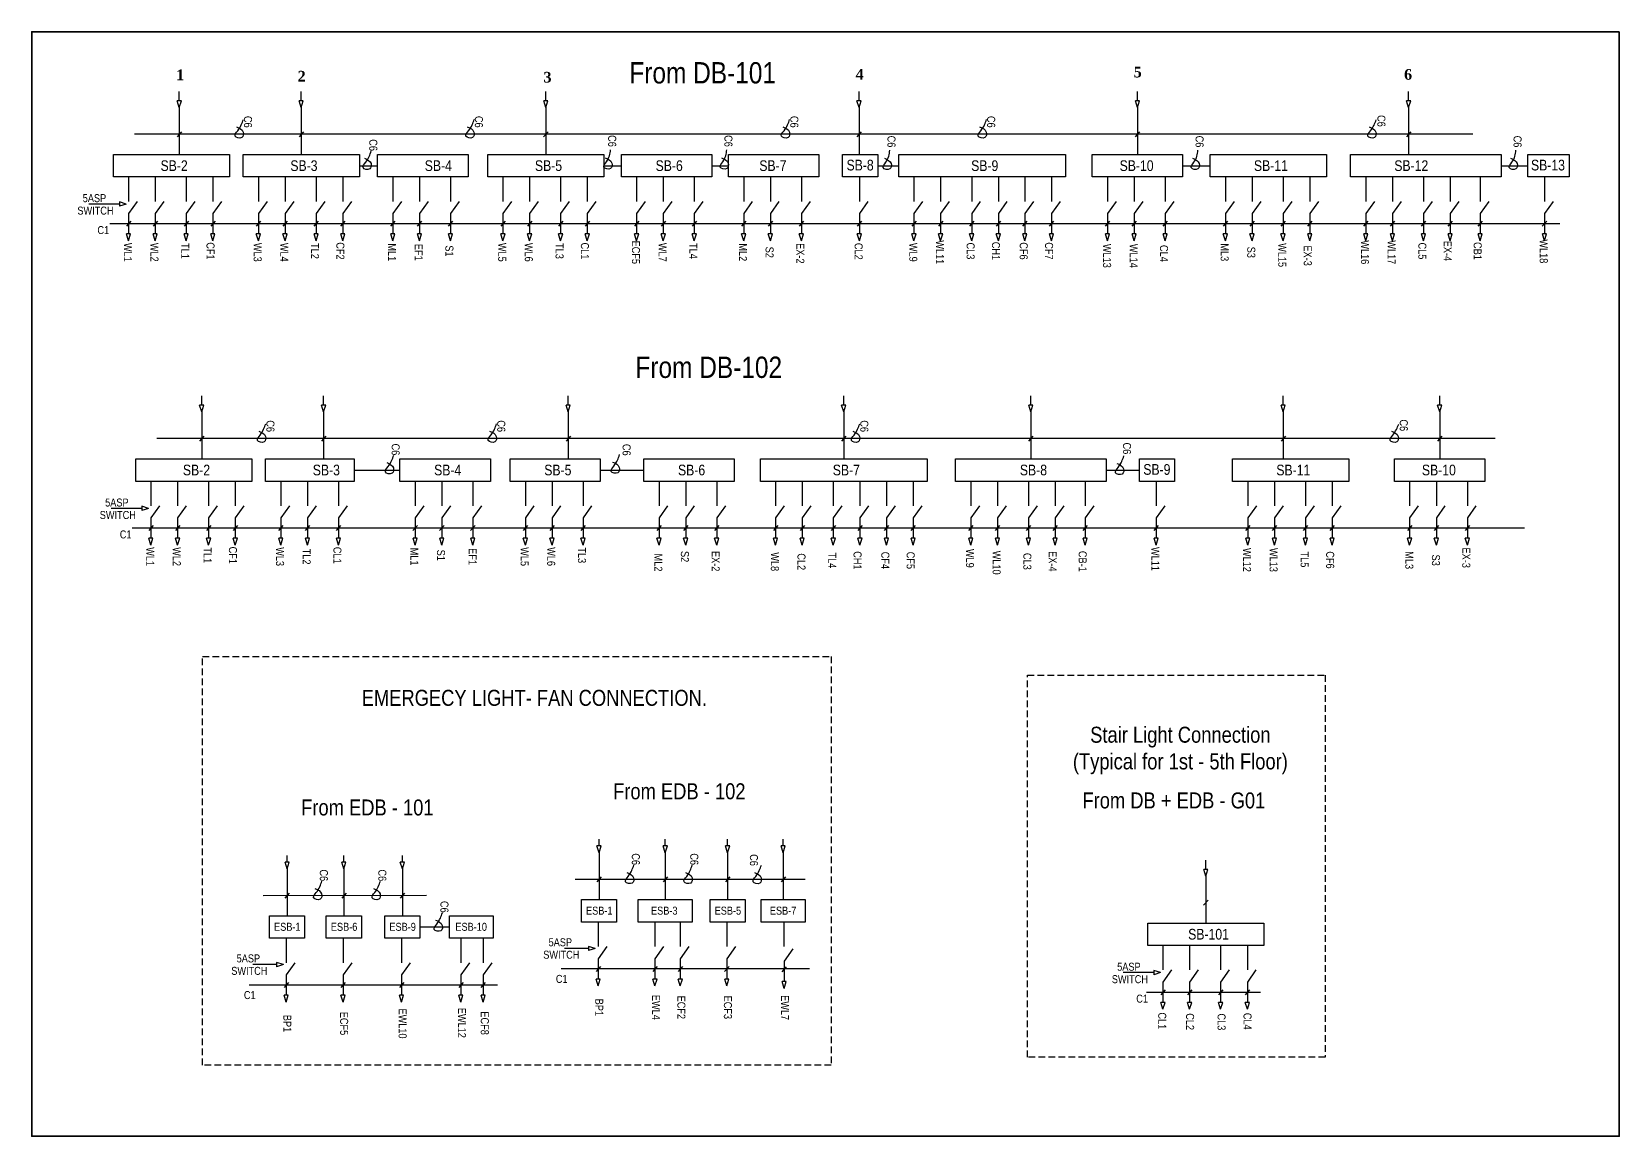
# Model space of a CAD drawing. Header units: inches. Extents: x 4304 to 4899, y 1368 to 1782.
import ezdxf

# ---------------------------------------------------------------- set-up
doc = ezdxf.new("R2010")
doc.units = ezdxf.units.IN
doc.header["$MEASUREMENT"] = 0
doc.linetypes.add('DASHED', pattern=[0.75, 0.5, -0.25])
doc.layers.add('S. Wall', color=101, linetype='Continuous', lineweight=25)
doc.layers.add('WALL', color=3, linetype='Continuous', lineweight=35)
doc.styles.add('arial narrow', font='ARIALN.TTF')
doc.styles.get("Standard").update_dxf_attribs({"font": 'timesbd.ttf', "height": 12})

msp = doc.modelspace()

# ---------------------------------------------------------------- linework, layer by layer
at = {"layer": 'S. Wall', "color": 0}
for p, q in [((4359.27, 1753.94), (4358.49, 1756.5)), ((4360.04, 1756.5), (4358.49, 1756.5)), ((4359.27, 1756.5), (4359.27, 1759.98)), ((4359.27, 1753.94), (4360.04, 1756.5)), ((4405, 1753.94), (4404.22, 1756.5)), ((4405.77, 1756.5), (4404.22, 1756.5)), ((4405, 1756.5), (4405, 1759.98)), ((4405, 1753.94), (4405.77, 1756.5)), ((4496.69, 1753.94), (4495.92, 1756.5)), ((4497.46, 1756.5), (4495.92, 1756.5)), ((4496.69, 1756.5), (4496.69, 1759.98)), ((4496.69, 1753.94), (4497.46, 1756.5)), ((4614.13, 1753.94), (4613.36, 1756.5)), ((4614.91, 1756.5), (4613.36, 1756.5)), ((4614.13, 1756.5), (4614.13, 1759.98)), ((4614.13, 1753.94), (4614.91, 1756.5)), ((4718.49, 1753.94), (4717.72, 1756.5)), ((4719.26, 1756.5), (4717.72, 1756.5)), ((4718.49, 1756.5), (4718.49, 1759.98)), ((4718.49, 1753.94), (4719.26, 1756.5)), ((4820.17, 1753.94), (4819.4, 1756.5)), ((4820.95, 1756.5), (4819.4, 1756.5)), ((4820.17, 1756.5), (4820.17, 1759.98)), ((4820.17, 1753.94), (4820.95, 1756.5)), ((4359.27, 1753.94), (4359.27, 1736.34)), ((4405, 1753.94), (4405, 1736.34)), ((4496.69, 1753.94), (4496.69, 1736.34)), ((4614.13, 1753.94), (4614.13, 1736.34)), ((4718.49, 1753.94), (4718.49, 1736.34)), ((4820.17, 1753.94), (4820.17, 1736.34)), ((4844.3, 1743.94), (4342.45, 1743.94)), ((4360.09, 1744.88), (4358.45, 1743)), ((4405.82, 1744.88), (4404.18, 1743)), ((4497.51, 1744.88), (4495.87, 1743)), ((4614.95, 1744.88), (4613.31, 1743)), ((4719.31, 1744.88), (4717.67, 1743)), ((4820.99, 1744.88), (4819.35, 1743)), ((4340.25, 1727.91), (4340.25, 1718.76)), ((4350.25, 1727.91), (4350.25, 1718.76)), ((4361.88, 1727.91), (4361.88, 1718.76)), ((4371.88, 1727.91), (4371.88, 1718.76)), ((4388.92, 1727.91), (4388.92, 1718.76)), ((4398.92, 1727.91), (4398.92, 1718.76)), ((4410.56, 1727.91), (4410.56, 1718.76)), ((4420.56, 1727.91), (4420.56, 1718.76)), ((4439.3, 1727.91), (4439.3, 1718.76)), ((4449.3, 1727.91), (4449.3, 1718.76)), ((4460.94, 1727.91), (4460.94, 1718.76)), ((4480.62, 1727.91), (4480.62, 1718.76)), ((4490.62, 1727.91), (4490.62, 1718.76)), ((4502.25, 1727.91), (4502.25, 1718.76)), ((4512.25, 1727.91), (4512.25, 1718.76)), ((4530.74, 1727.91), (4530.74, 1718.76)), ((4540.74, 1727.91), (4540.74, 1718.76)), ((4552.37, 1727.91), (4552.37, 1718.76)), ((4570.88, 1727.91), (4570.88, 1718.76)), ((4580.88, 1727.91), (4580.88, 1718.76)), ((4592.51, 1727.91), (4592.51, 1718.76)), ((4614.25, 1727.91), (4614.25, 1718.76)), ((4634.72, 1727.91), (4634.72, 1718.76)), ((4644.72, 1727.91), (4644.72, 1718.76)), ((4656.36, 1727.91), (4656.36, 1718.76)), ((4666.36, 1727.91), (4666.36, 1718.76)), ((4676.27, 1727.91), (4676.27, 1718.76)), ((4686.27, 1727.91), (4686.27, 1718.76)), ((4707.24, 1727.91), (4707.24, 1718.76)), ((4717.24, 1727.91), (4717.24, 1718.76)), ((4728.87, 1727.91), (4728.87, 1718.76)), ((4751.48, 1727.91), (4751.48, 1718.76)), ((4761.48, 1727.91), (4761.48, 1718.76)), ((4773.11, 1727.91), (4773.11, 1718.76)), ((4783.11, 1727.91), (4783.11, 1718.76)), ((4804.1, 1727.91), (4804.1, 1718.76)), ((4814.1, 1727.91), (4814.1, 1718.76)), ((4825.73, 1727.91), (4825.73, 1718.76)), ((4835.73, 1727.91), (4835.73, 1718.76)), ((4846.97, 1727.91), (4846.97, 1718.76)), ((4871.13, 1727.91), (4871.13, 1718.76)), ((4339.38, 1717.76), (4336.82, 1718.54)), ((4336.82, 1718.54), (4336.82, 1716.99)), ((4339.38, 1717.76), (4336.82, 1716.99)), ((4343.48, 1718.76), (4340.25, 1714.17)), ((4353.48, 1718.76), (4350.25, 1714.17)), ((4365.12, 1718.76), (4361.88, 1714.17)), ((4375.12, 1718.76), (4371.88, 1714.17)), ((4392.16, 1718.76), (4388.92, 1714.17)), ((4402.16, 1718.76), (4398.92, 1714.17)), ((4413.79, 1718.76), (4410.56, 1714.17)), ((4423.79, 1718.76), (4420.56, 1714.17)), ((4442.54, 1718.76), (4439.3, 1714.17)), ((4452.54, 1718.76), (4449.3, 1714.17)), ((4464.17, 1718.76), (4460.94, 1714.17)), ((4483.85, 1718.76), (4480.62, 1714.17)), ((4493.85, 1718.76), (4490.62, 1714.17)), ((4505.48, 1718.76), (4502.25, 1714.17)), ((4515.48, 1718.76), (4512.25, 1714.17)), ((4533.98, 1718.76), (4530.74, 1714.17)), ((4543.98, 1718.76), (4540.74, 1714.17)), ((4555.61, 1718.76), (4552.37, 1714.17)), ((4574.11, 1718.76), (4570.88, 1714.17)), ((4584.11, 1718.76), (4580.88, 1714.17)), ((4595.74, 1718.76), (4592.51, 1714.17)), ((4617.48, 1718.76), (4614.25, 1714.17)), ((4637.96, 1718.76), (4634.72, 1714.17)), ((4647.96, 1718.76), (4644.72, 1714.17)), ((4659.59, 1718.76), (4656.36, 1714.17)), ((4669.59, 1718.76), (4666.36, 1714.17)), ((4679.5, 1718.76), (4676.27, 1714.17)), ((4689.5, 1718.76), (4686.27, 1714.17)), ((4710.48, 1718.76), (4707.24, 1714.17)), ((4720.48, 1718.76), (4717.24, 1714.17)), ((4732.11, 1718.76), (4728.87, 1714.17)), ((4754.71, 1718.76), (4751.48, 1714.17)), ((4764.71, 1718.76), (4761.48, 1714.17)), ((4776.34, 1718.76), (4773.11, 1714.17)), ((4786.34, 1718.76), (4783.11, 1714.17)), ((4807.34, 1718.76), (4804.1, 1714.17)), ((4817.34, 1718.76), (4814.1, 1714.17)), ((4828.97, 1718.76), (4825.73, 1714.17)), ((4838.97, 1718.76), (4835.73, 1714.17)), ((4850.21, 1718.76), (4846.97, 1714.17)), ((4874.37, 1718.76), (4871.13, 1714.17)), ((4876.92, 1710.37), (4333.26, 1710.37)), ((4341.07, 1711.3), (4339.43, 1709.43)), ((4340.25, 1714.17), (4340.25, 1706.56)), ((4351.07, 1711.3), (4349.43, 1709.43)), ((4350.25, 1714.17), (4350.25, 1706.56)), ((4362.7, 1711.3), (4361.06, 1709.43)), ((4361.88, 1714.17), (4361.88, 1706.56)), ((4372.7, 1711.3), (4371.06, 1709.43)), ((4371.88, 1714.17), (4371.88, 1706.56)), ((4389.74, 1711.3), (4388.1, 1709.43)), ((4388.92, 1714.17), (4388.92, 1706.56)), ((4399.74, 1711.3), (4398.1, 1709.43)), ((4398.92, 1714.17), (4398.92, 1706.56)), ((4411.38, 1711.3), (4409.74, 1709.43)), ((4410.56, 1714.17), (4410.56, 1706.56)), ((4421.38, 1711.3), (4419.74, 1709.43)), ((4420.56, 1714.17), (4420.56, 1706.56)), ((4440.13, 1711.3), (4438.48, 1709.43)), ((4439.3, 1714.17), (4439.3, 1706.56)), ((4450.13, 1711.3), (4448.48, 1709.43)), ((4449.3, 1714.17), (4449.3, 1706.56)), ((4461.76, 1711.3), (4460.12, 1709.43)), ((4460.94, 1714.17), (4460.94, 1706.56)), ((4481.44, 1711.3), (4479.8, 1709.43)), ((4480.62, 1714.17), (4480.62, 1706.56)), ((4491.44, 1711.3), (4489.8, 1709.43)), ((4490.62, 1714.17), (4490.62, 1706.56)), ((4503.07, 1711.3), (4501.43, 1709.43)), ((4502.25, 1714.17), (4502.25, 1706.56)), ((4513.07, 1711.3), (4511.43, 1709.43)), ((4512.25, 1714.17), (4512.25, 1706.56)), ((4531.56, 1711.3), (4529.92, 1709.43)), ((4530.74, 1714.17), (4530.74, 1706.56)), ((4541.56, 1711.3), (4539.92, 1709.43)), ((4540.74, 1714.17), (4540.74, 1706.56)), ((4553.19, 1711.3), (4551.55, 1709.43)), ((4552.37, 1714.17), (4552.37, 1706.56)), ((4571.7, 1711.3), (4570.06, 1709.43)), ((4570.88, 1714.17), (4570.88, 1706.56)), ((4581.7, 1711.3), (4580.06, 1709.43)), ((4580.88, 1714.17), (4580.88, 1706.56)), ((4593.33, 1711.3), (4591.69, 1709.43)), ((4592.51, 1714.17), (4592.51, 1706.56)), ((4615.07, 1711.3), (4613.43, 1709.43)), ((4614.25, 1714.17), (4614.25, 1706.56)), ((4635.54, 1711.3), (4633.9, 1709.43)), ((4634.72, 1714.17), (4634.72, 1706.56)), ((4645.54, 1711.3), (4643.9, 1709.43)), ((4644.72, 1714.17), (4644.72, 1706.56)), ((4657.18, 1711.3), (4655.54, 1709.43)), ((4656.36, 1714.17), (4656.36, 1706.56)), ((4667.18, 1711.3), (4665.54, 1709.43)), ((4666.36, 1714.17), (4666.36, 1706.56)), ((4677.09, 1711.3), (4675.45, 1709.43)), ((4676.27, 1714.17), (4676.27, 1706.56)), ((4687.09, 1711.3), (4685.45, 1709.43)), ((4686.27, 1714.17), (4686.27, 1706.56)), ((4708.06, 1711.3), (4706.42, 1709.43)), ((4707.24, 1714.17), (4707.24, 1706.56)), ((4718.06, 1711.3), (4716.42, 1709.43)), ((4717.24, 1714.17), (4717.24, 1706.56)), ((4729.69, 1711.3), (4728.05, 1709.43)), ((4728.87, 1714.17), (4728.87, 1706.56)), ((4752.3, 1711.3), (4750.66, 1709.43)), ((4751.48, 1714.17), (4751.48, 1706.56)), ((4762.3, 1711.3), (4760.66, 1709.43)), ((4761.48, 1714.17), (4761.48, 1706.56)), ((4773.93, 1711.3), (4772.29, 1709.43)), ((4773.11, 1714.17), (4773.11, 1706.56)), ((4783.93, 1711.3), (4782.29, 1709.43)), ((4783.11, 1714.17), (4783.11, 1706.56)), ((4804.92, 1711.3), (4803.28, 1709.43)), ((4804.1, 1714.17), (4804.1, 1706.56)), ((4814.92, 1711.3), (4813.28, 1709.43)), ((4814.1, 1714.17), (4814.1, 1706.56)), ((4826.55, 1711.3), (4824.91, 1709.43)), ((4825.73, 1714.17), (4825.73, 1706.56)), ((4836.55, 1711.3), (4834.91, 1709.43)), ((4835.73, 1714.17), (4835.73, 1706.56)), ((4847.79, 1711.3), (4846.15, 1709.43)), ((4846.97, 1714.17), (4846.97, 1706.56)), ((4871.95, 1711.3), (4870.31, 1709.43)), ((4871.13, 1714.17), (4871.13, 1706.56)), ((4340.25, 1704), (4339.48, 1706.56)), ((4341.02, 1706.56), (4339.48, 1706.56)), ((4340.25, 1704), (4341.02, 1706.56)), ((4350.25, 1704), (4349.48, 1706.56)), ((4351.02, 1706.56), (4349.48, 1706.56)), ((4350.25, 1704), (4351.02, 1706.56)), ((4361.88, 1704), (4361.11, 1706.56)), ((4362.65, 1706.56), (4361.11, 1706.56)), ((4361.88, 1704), (4362.65, 1706.56)), ((4371.88, 1704), (4371.11, 1706.56)), ((4372.65, 1706.56), (4371.11, 1706.56)), ((4371.88, 1704), (4372.65, 1706.56)), ((4388.92, 1704), (4388.15, 1706.56)), ((4389.7, 1706.56), (4388.15, 1706.56)), ((4388.92, 1704), (4389.7, 1706.56)), ((4398.92, 1704), (4398.15, 1706.56)), ((4399.7, 1706.56), (4398.15, 1706.56)), ((4398.92, 1704), (4399.7, 1706.56)), ((4410.56, 1704), (4409.78, 1706.56)), ((4411.33, 1706.56), (4409.78, 1706.56)), ((4410.56, 1704), (4411.33, 1706.56)), ((4420.56, 1704), (4419.78, 1706.56)), ((4421.33, 1706.56), (4419.78, 1706.56)), ((4420.56, 1704), (4421.33, 1706.56)), ((4439.3, 1704), (4438.53, 1706.56)), ((4440.08, 1706.56), (4438.53, 1706.56)), ((4439.3, 1704), (4440.08, 1706.56)), ((4449.3, 1704), (4448.53, 1706.56)), ((4450.08, 1706.56), (4448.53, 1706.56)), ((4449.3, 1704), (4450.08, 1706.56)), ((4460.94, 1704), (4460.16, 1706.56)), ((4461.71, 1706.56), (4460.16, 1706.56)), ((4460.94, 1704), (4461.71, 1706.56)), ((4480.62, 1704), (4479.84, 1706.56)), ((4481.39, 1706.56), (4479.84, 1706.56)), ((4480.62, 1704), (4481.39, 1706.56)), ((4490.62, 1704), (4489.84, 1706.56)), ((4491.39, 1706.56), (4489.84, 1706.56)), ((4490.62, 1704), (4491.39, 1706.56)), ((4502.25, 1704), (4501.48, 1706.56)), ((4503.02, 1706.56), (4501.48, 1706.56)), ((4502.25, 1704), (4503.02, 1706.56)), ((4512.25, 1704), (4511.48, 1706.56)), ((4513.02, 1706.56), (4511.48, 1706.56)), ((4512.25, 1704), (4513.02, 1706.56)), ((4530.74, 1704), (4529.97, 1706.56)), ((4531.52, 1706.56), (4529.97, 1706.56)), ((4530.74, 1704), (4531.52, 1706.56)), ((4540.74, 1704), (4539.97, 1706.56)), ((4541.52, 1706.56), (4539.97, 1706.56)), ((4540.74, 1704), (4541.52, 1706.56)), ((4552.37, 1704), (4551.6, 1706.56)), ((4553.15, 1706.56), (4551.6, 1706.56)), ((4552.37, 1704), (4553.15, 1706.56)), ((4570.88, 1704), (4570.1, 1706.56)), ((4571.65, 1706.56), (4570.1, 1706.56)), ((4570.88, 1704), (4571.65, 1706.56)), ((4580.88, 1704), (4580.1, 1706.56)), ((4581.65, 1706.56), (4580.1, 1706.56)), ((4580.88, 1704), (4581.65, 1706.56)), ((4592.51, 1704), (4591.74, 1706.56)), ((4593.28, 1706.56), (4591.74, 1706.56)), ((4592.51, 1704), (4593.28, 1706.56)), ((4614.25, 1704), (4613.48, 1706.56)), ((4615.02, 1706.56), (4613.48, 1706.56)), ((4614.25, 1704), (4615.02, 1706.56)), ((4634.72, 1704), (4633.95, 1706.56)), ((4635.5, 1706.56), (4633.95, 1706.56)), ((4634.72, 1704), (4635.5, 1706.56)), ((4644.72, 1704), (4643.95, 1706.56)), ((4645.5, 1706.56), (4643.95, 1706.56)), ((4644.72, 1704), (4645.5, 1706.56)), ((4656.36, 1704), (4655.58, 1706.56)), ((4657.13, 1706.56), (4655.58, 1706.56)), ((4656.36, 1704), (4657.13, 1706.56)), ((4666.36, 1704), (4665.58, 1706.56)), ((4667.13, 1706.56), (4665.58, 1706.56)), ((4666.36, 1704), (4667.13, 1706.56)), ((4676.27, 1704), (4675.49, 1706.56)), ((4677.04, 1706.56), (4675.49, 1706.56)), ((4676.27, 1704), (4677.04, 1706.56)), ((4686.27, 1704), (4685.49, 1706.56)), ((4687.04, 1706.56), (4685.49, 1706.56)), ((4686.27, 1704), (4687.04, 1706.56)), ((4707.24, 1704), (4706.47, 1706.56)), ((4708.01, 1706.56), (4706.47, 1706.56)), ((4707.24, 1704), (4708.01, 1706.56)), ((4717.24, 1704), (4716.47, 1706.56)), ((4718.01, 1706.56), (4716.47, 1706.56)), ((4717.24, 1704), (4718.01, 1706.56)), ((4728.87, 1704), (4728.1, 1706.56)), ((4729.65, 1706.56), (4728.1, 1706.56)), ((4728.87, 1704), (4729.65, 1706.56)), ((4751.48, 1704), (4750.7, 1706.56)), ((4752.25, 1706.56), (4750.7, 1706.56)), ((4751.48, 1704), (4752.25, 1706.56)), ((4761.48, 1704), (4760.7, 1706.56)), ((4762.25, 1706.56), (4760.7, 1706.56)), ((4761.48, 1704), (4762.25, 1706.56)), ((4773.11, 1704), (4772.33, 1706.56)), ((4773.88, 1706.56), (4772.33, 1706.56)), ((4773.11, 1704), (4773.88, 1706.56)), ((4783.11, 1704), (4782.33, 1706.56)), ((4783.88, 1706.56), (4782.33, 1706.56)), ((4783.11, 1704), (4783.88, 1706.56)), ((4804.1, 1704), (4803.33, 1706.56)), ((4804.87, 1706.56), (4803.33, 1706.56)), ((4804.1, 1704), (4804.87, 1706.56)), ((4814.1, 1704), (4813.33, 1706.56)), ((4814.87, 1706.56), (4813.33, 1706.56)), ((4814.1, 1704), (4814.87, 1706.56)), ((4825.73, 1704), (4824.96, 1706.56)), ((4826.5, 1706.56), (4824.96, 1706.56)), ((4825.73, 1704), (4826.5, 1706.56)), ((4835.73, 1704), (4834.96, 1706.56)), ((4836.5, 1706.56), (4834.96, 1706.56)), ((4835.73, 1704), (4836.5, 1706.56)), ((4846.97, 1704), (4846.2, 1706.56)), ((4847.74, 1706.56), (4846.2, 1706.56)), ((4846.97, 1704), (4847.74, 1706.56)), ((4871.13, 1704), (4870.36, 1706.56)), ((4871.9, 1706.56), (4870.36, 1706.56)), ((4871.13, 1704), (4871.9, 1706.56)), ((4367.66, 1642.36), (4367.66, 1645.84)), ((4413.39, 1642.36), (4413.39, 1645.84)), ((4505.08, 1642.36), (4505.08, 1645.84)), ((4608.39, 1642.36), (4608.39, 1645.84)), ((4678.51, 1642.36), (4678.51, 1645.84)), ((4773.17, 1642.36), (4773.17, 1645.84)), ((4831.82, 1642.36), (4831.82, 1645.84)), ((4367.66, 1639.8), (4366.89, 1642.36)), ((4368.43, 1642.36), (4366.89, 1642.36)), ((4367.66, 1639.8), (4368.43, 1642.36)), ((4367.66, 1639.8), (4367.66, 1622.2)), ((4413.39, 1639.8), (4412.62, 1642.36)), ((4414.16, 1642.36), (4412.62, 1642.36)), ((4413.39, 1639.8), (4414.16, 1642.36)), ((4413.39, 1639.8), (4413.39, 1622.2)), ((4505.08, 1639.8), (4504.31, 1642.36)), ((4505.86, 1642.36), (4504.31, 1642.36)), ((4505.08, 1639.8), (4505.86, 1642.36)), ((4505.08, 1639.8), (4505.08, 1622.2)), ((4608.39, 1639.8), (4607.61, 1642.36)), ((4609.16, 1642.36), (4607.61, 1642.36)), ((4608.39, 1639.8), (4609.16, 1642.36)), ((4608.39, 1639.8), (4608.39, 1622.2)), ((4678.51, 1639.8), (4677.74, 1642.36)), ((4679.28, 1642.36), (4677.74, 1642.36)), ((4678.51, 1639.8), (4679.28, 1642.36)), ((4678.51, 1639.8), (4678.51, 1622.2)), ((4773.17, 1639.8), (4772.39, 1642.36)), ((4773.94, 1642.36), (4772.39, 1642.36)), ((4773.17, 1639.8), (4773.94, 1642.36)), ((4773.17, 1639.8), (4773.17, 1622.2)), ((4831.82, 1639.8), (4831.05, 1642.36)), ((4832.59, 1642.36), (4831.05, 1642.36)), ((4831.82, 1639.8), (4832.59, 1642.36)), ((4831.82, 1639.8), (4831.82, 1622.2)), ((4852.69, 1629.8), (4350.84, 1629.8)), ((4368.48, 1630.74), (4366.84, 1628.86)), ((4414.21, 1630.74), (4412.57, 1628.86)), ((4505.9, 1630.74), (4504.26, 1628.86)), ((4609.21, 1630.74), (4607.57, 1628.86)), ((4679.33, 1630.74), (4677.69, 1628.86)), ((4773.99, 1630.74), (4772.35, 1628.86)), ((4832.64, 1630.74), (4831, 1628.86)), ((4348.64, 1613.77), (4348.64, 1604.63)), ((4358.64, 1613.77), (4358.64, 1604.63)), ((4370.27, 1613.77), (4370.27, 1604.63)), ((4380.27, 1613.77), (4380.27, 1604.63)), ((4397.32, 1613.77), (4397.32, 1604.63)), ((4407.32, 1613.77), (4407.32, 1604.63)), ((4418.95, 1613.77), (4418.95, 1604.63)), ((4447.7, 1613.77), (4447.7, 1604.63)), ((4457.7, 1613.77), (4457.7, 1604.63)), ((4469.33, 1613.77), (4469.33, 1604.63)), ((4489.01, 1613.77), (4489.01, 1604.63)), ((4499.01, 1613.77), (4499.01, 1604.63)), ((4510.64, 1613.77), (4510.64, 1604.63)), ((4539.14, 1613.77), (4539.14, 1604.63)), ((4549.14, 1613.77), (4549.14, 1604.63)), ((4560.77, 1613.77), (4560.77, 1604.63)), ((4582.84, 1613.77), (4582.84, 1604.63)), ((4592.84, 1613.77), (4592.84, 1604.63)), ((4604.47, 1613.77), (4604.47, 1604.63)), ((4614.47, 1613.77), (4614.47, 1604.63)), ((4624.38, 1613.77), (4624.38, 1604.63)), ((4634.38, 1613.77), (4634.38, 1604.63)), ((4656.01, 1613.77), (4656.01, 1604.63)), ((4666.01, 1613.77), (4666.01, 1604.63)), ((4677.64, 1613.77), (4677.64, 1604.63)), ((4687.64, 1613.77), (4687.64, 1604.63)), ((4698.88, 1613.77), (4698.88, 1604.63)), ((4725.51, 1613.77), (4725.51, 1604.63)), ((4759.87, 1613.77), (4759.87, 1604.63)), ((4769.87, 1613.77), (4769.87, 1604.63)), ((4781.5, 1613.77), (4781.5, 1604.63)), ((4791.5, 1613.77), (4791.5, 1604.63)), ((4820.57, 1613.77), (4820.57, 1604.63)), ((4830.57, 1613.77), (4830.57, 1604.63)), ((4842.2, 1613.77), (4842.2, 1604.63)), ((4347.78, 1603.62), (4345.22, 1604.4)), ((4345.22, 1604.4), (4345.22, 1602.85)), ((4347.78, 1603.62), (4345.22, 1602.85)), ((4351.88, 1604.63), (4348.64, 1600.03)), ((4361.88, 1604.63), (4358.64, 1600.03)), ((4373.51, 1604.63), (4370.27, 1600.03)), ((4383.51, 1604.63), (4380.27, 1600.03)), ((4400.55, 1604.63), (4397.32, 1600.03)), ((4410.55, 1604.63), (4407.32, 1600.03)), ((4422.18, 1604.63), (4418.95, 1600.03)), ((4450.93, 1604.63), (4447.7, 1600.03)), ((4460.93, 1604.63), (4457.7, 1600.03)), ((4472.57, 1604.63), (4469.33, 1600.03)), ((4492.25, 1604.63), (4489.01, 1600.03)), ((4502.25, 1604.63), (4499.01, 1600.03)), ((4513.88, 1604.63), (4510.64, 1600.03)), ((4542.37, 1604.63), (4539.14, 1600.03)), ((4552.37, 1604.63), (4549.14, 1600.03)), ((4564, 1604.63), (4560.77, 1600.03)), ((4586.07, 1604.63), (4582.84, 1600.03)), ((4596.07, 1604.63), (4592.84, 1600.03)), ((4607.7, 1604.63), (4604.47, 1600.03)), ((4617.7, 1604.63), (4614.47, 1600.03)), ((4627.62, 1604.63), (4624.38, 1600.03)), ((4637.62, 1604.63), (4634.38, 1600.03)), ((4659.24, 1604.63), (4656.01, 1600.03)), ((4669.24, 1604.63), (4666.01, 1600.03)), ((4680.87, 1604.63), (4677.64, 1600.03)), ((4690.87, 1604.63), (4687.64, 1600.03)), ((4702.11, 1604.63), (4698.88, 1600.03)), ((4728.74, 1604.63), (4725.51, 1600.03)), ((4763.1, 1604.63), (4759.87, 1600.03)), ((4773.1, 1604.63), (4769.87, 1600.03)), ((4784.74, 1604.63), (4781.5, 1600.03)), ((4794.74, 1604.63), (4791.5, 1600.03)), ((4823.8, 1604.63), (4820.57, 1600.03)), ((4833.8, 1604.63), (4830.57, 1600.03)), ((4845.44, 1604.63), (4842.2, 1600.03)), ((4863.58, 1596.23), (4341.65, 1596.23)), ((4349.46, 1597.16), (4347.82, 1595.29)), ((4348.64, 1600.03), (4348.64, 1592.42)), ((4359.46, 1597.16), (4357.82, 1595.29)), ((4358.64, 1600.03), (4358.64, 1592.42)), ((4371.09, 1597.16), (4369.45, 1595.29)), ((4370.27, 1600.03), (4370.27, 1592.42)), ((4381.09, 1597.16), (4379.45, 1595.29)), ((4380.27, 1600.03), (4380.27, 1592.42)), ((4398.14, 1597.16), (4396.5, 1595.29)), ((4397.32, 1600.03), (4397.32, 1592.42)), ((4408.14, 1597.16), (4406.5, 1595.29)), ((4407.32, 1600.03), (4407.32, 1592.42)), ((4419.77, 1597.16), (4418.13, 1595.29)), ((4418.95, 1600.03), (4418.95, 1592.42)), ((4448.52, 1597.16), (4446.88, 1595.29)), ((4447.7, 1600.03), (4447.7, 1592.42)), ((4458.52, 1597.16), (4456.88, 1595.29)), ((4457.7, 1600.03), (4457.7, 1592.42)), ((4470.15, 1597.16), (4468.51, 1595.29)), ((4469.33, 1600.03), (4469.33, 1592.42)), ((4489.83, 1597.16), (4488.19, 1595.29)), ((4489.01, 1600.03), (4489.01, 1592.42)), ((4499.83, 1597.16), (4498.19, 1595.29)), ((4499.01, 1600.03), (4499.01, 1592.42)), ((4511.46, 1597.16), (4509.82, 1595.29)), ((4510.64, 1600.03), (4510.64, 1592.42)), ((4539.96, 1597.16), (4538.32, 1595.29)), ((4539.14, 1600.03), (4539.14, 1592.42)), ((4549.96, 1597.16), (4548.32, 1595.29)), ((4549.14, 1600.03), (4549.14, 1592.42)), ((4561.59, 1597.16), (4559.95, 1595.29)), ((4560.77, 1600.03), (4560.77, 1592.42)), ((4583.66, 1597.16), (4582.02, 1595.29)), ((4582.84, 1600.03), (4582.84, 1592.42)), ((4593.66, 1597.16), (4592.02, 1595.29)), ((4592.84, 1600.03), (4592.84, 1592.42)), ((4605.29, 1597.16), (4603.65, 1595.29)), ((4604.47, 1600.03), (4604.47, 1592.42)), ((4615.29, 1597.16), (4613.65, 1595.29)), ((4614.47, 1600.03), (4614.47, 1592.42)), ((4625.2, 1597.16), (4623.56, 1595.29)), ((4624.38, 1600.03), (4624.38, 1592.42)), ((4635.2, 1597.16), (4633.56, 1595.29)), ((4634.38, 1600.03), (4634.38, 1592.42)), ((4656.83, 1597.16), (4655.19, 1595.29)), ((4656.01, 1600.03), (4656.01, 1592.42)), ((4666.83, 1597.16), (4665.19, 1595.29)), ((4666.01, 1600.03), (4666.01, 1592.42)), ((4678.46, 1597.16), (4676.82, 1595.29)), ((4677.64, 1600.03), (4677.64, 1592.42)), ((4688.46, 1597.16), (4686.82, 1595.29)), ((4687.64, 1600.03), (4687.64, 1592.42)), ((4699.7, 1597.16), (4698.06, 1595.29)), ((4698.88, 1600.03), (4698.88, 1592.42)), ((4726.33, 1597.16), (4724.69, 1595.29)), ((4725.51, 1600.03), (4725.51, 1592.42)), ((4760.69, 1597.16), (4759.05, 1595.29)), ((4759.87, 1600.03), (4759.87, 1592.42)), ((4770.69, 1597.16), (4769.05, 1595.29)), ((4769.87, 1600.03), (4769.87, 1592.42)), ((4782.32, 1597.16), (4780.68, 1595.29)), ((4781.5, 1600.03), (4781.5, 1592.42)), ((4792.32, 1597.16), (4790.68, 1595.29)), ((4791.5, 1600.03), (4791.5, 1592.42)), ((4821.39, 1597.16), (4819.75, 1595.29)), ((4820.57, 1600.03), (4820.57, 1592.42)), ((4831.39, 1597.16), (4829.75, 1595.29)), ((4830.57, 1600.03), (4830.57, 1592.42)), ((4843.02, 1597.16), (4841.38, 1595.29)), ((4842.2, 1600.03), (4842.2, 1592.42)), ((4348.64, 1589.86), (4347.87, 1592.42)), ((4349.41, 1592.42), (4347.87, 1592.42)), ((4348.64, 1589.86), (4349.41, 1592.42)), ((4358.64, 1589.86), (4357.87, 1592.42)), ((4359.41, 1592.42), (4357.87, 1592.42)), ((4358.64, 1589.86), (4359.41, 1592.42)), ((4370.27, 1589.86), (4369.5, 1592.42)), ((4371.05, 1592.42), (4369.5, 1592.42)), ((4370.27, 1589.86), (4371.05, 1592.42)), ((4380.27, 1589.86), (4379.5, 1592.42)), ((4381.05, 1592.42), (4379.5, 1592.42)), ((4380.27, 1589.86), (4381.05, 1592.42)), ((4397.32, 1589.86), (4396.54, 1592.42)), ((4398.09, 1592.42), (4396.54, 1592.42)), ((4397.32, 1589.86), (4398.09, 1592.42)), ((4407.32, 1589.86), (4406.54, 1592.42)), ((4408.09, 1592.42), (4406.54, 1592.42)), ((4407.32, 1589.86), (4408.09, 1592.42)), ((4418.95, 1589.86), (4418.18, 1592.42)), ((4419.72, 1592.42), (4418.18, 1592.42)), ((4418.95, 1589.86), (4419.72, 1592.42)), ((4447.7, 1589.86), (4446.93, 1592.42)), ((4448.47, 1592.42), (4446.93, 1592.42)), ((4447.7, 1589.86), (4448.47, 1592.42)), ((4457.7, 1589.86), (4456.93, 1592.42)), ((4458.47, 1592.42), (4456.93, 1592.42)), ((4457.7, 1589.86), (4458.47, 1592.42)), ((4469.33, 1589.86), (4468.56, 1592.42)), ((4470.1, 1592.42), (4468.56, 1592.42)), ((4469.33, 1589.86), (4470.1, 1592.42)), ((4489.01, 1589.86), (4488.24, 1592.42)), ((4489.78, 1592.42), (4488.24, 1592.42)), ((4489.01, 1589.86), (4489.78, 1592.42)), ((4499.01, 1589.86), (4498.24, 1592.42)), ((4499.78, 1592.42), (4498.24, 1592.42)), ((4499.01, 1589.86), (4499.78, 1592.42)), ((4510.64, 1589.86), (4509.87, 1592.42)), ((4511.42, 1592.42), (4509.87, 1592.42)), ((4510.64, 1589.86), (4511.42, 1592.42)), ((4539.14, 1589.86), (4538.36, 1592.42)), ((4539.91, 1592.42), (4538.36, 1592.42)), ((4539.14, 1589.86), (4539.91, 1592.42)), ((4549.14, 1589.86), (4548.36, 1592.42)), ((4549.91, 1592.42), (4548.36, 1592.42)), ((4549.14, 1589.86), (4549.91, 1592.42)), ((4560.77, 1589.86), (4559.99, 1592.42)), ((4561.54, 1592.42), (4559.99, 1592.42)), ((4560.77, 1589.86), (4561.54, 1592.42)), ((4582.84, 1589.86), (4582.06, 1592.42)), ((4583.61, 1592.42), (4582.06, 1592.42)), ((4582.84, 1589.86), (4583.61, 1592.42)), ((4592.84, 1589.86), (4592.06, 1592.42)), ((4593.61, 1592.42), (4592.06, 1592.42)), ((4592.84, 1589.86), (4593.61, 1592.42)), ((4604.47, 1589.86), (4603.69, 1592.42)), ((4605.24, 1592.42), (4603.69, 1592.42)), ((4604.47, 1589.86), (4605.24, 1592.42)), ((4614.47, 1589.86), (4613.69, 1592.42)), ((4615.24, 1592.42), (4613.69, 1592.42)), ((4614.47, 1589.86), (4615.24, 1592.42)), ((4624.38, 1589.86), (4623.61, 1592.42)), ((4625.15, 1592.42), (4623.61, 1592.42)), ((4624.38, 1589.86), (4625.15, 1592.42)), ((4634.38, 1589.86), (4633.61, 1592.42)), ((4635.15, 1592.42), (4633.61, 1592.42)), ((4634.38, 1589.86), (4635.15, 1592.42)), ((4656.01, 1589.86), (4655.23, 1592.42)), ((4656.78, 1592.42), (4655.23, 1592.42)), ((4656.01, 1589.86), (4656.78, 1592.42)), ((4666.01, 1589.86), (4665.23, 1592.42)), ((4666.78, 1592.42), (4665.23, 1592.42)), ((4666.01, 1589.86), (4666.78, 1592.42)), ((4677.64, 1589.86), (4676.86, 1592.42)), ((4678.41, 1592.42), (4676.86, 1592.42)), ((4677.64, 1589.86), (4678.41, 1592.42)), ((4687.64, 1589.86), (4686.86, 1592.42)), ((4688.41, 1592.42), (4686.86, 1592.42)), ((4687.64, 1589.86), (4688.41, 1592.42)), ((4698.88, 1589.86), (4698.1, 1592.42)), ((4699.65, 1592.42), (4698.1, 1592.42)), ((4698.88, 1589.86), (4699.65, 1592.42)), ((4725.51, 1589.86), (4724.73, 1592.42)), ((4726.28, 1592.42), (4724.73, 1592.42)), ((4725.51, 1589.86), (4726.28, 1592.42)), ((4759.87, 1589.86), (4759.1, 1592.42)), ((4760.64, 1592.42), (4759.1, 1592.42)), ((4759.87, 1589.86), (4760.64, 1592.42)), ((4769.87, 1589.86), (4769.1, 1592.42)), ((4770.64, 1592.42), (4769.1, 1592.42)), ((4769.87, 1589.86), (4770.64, 1592.42)), ((4781.5, 1589.86), (4780.73, 1592.42)), ((4782.27, 1592.42), (4780.73, 1592.42)), ((4781.5, 1589.86), (4782.27, 1592.42)), ((4791.5, 1589.86), (4790.73, 1592.42)), ((4792.27, 1592.42), (4790.73, 1592.42)), ((4791.5, 1589.86), (4792.27, 1592.42)), ((4820.57, 1589.86), (4819.79, 1592.42)), ((4821.34, 1592.42), (4819.79, 1592.42)), ((4820.57, 1589.86), (4821.34, 1592.42)), ((4830.57, 1589.86), (4829.79, 1592.42)), ((4831.34, 1592.42), (4829.79, 1592.42)), ((4830.57, 1589.86), (4831.34, 1592.42)), ((4842.2, 1589.86), (4841.43, 1592.42)), ((4842.97, 1592.42), (4841.43, 1592.42)), ((4842.2, 1589.86), (4842.97, 1592.42)), ((4516.64, 1474.49), (4515.87, 1477.04)), ((4517.41, 1477.04), (4515.87, 1477.04)), ((4516.64, 1477.04), (4516.64, 1479.52)), ((4516.64, 1474.49), (4517.41, 1477.04)), ((4541.47, 1474.49), (4540.7, 1477.04)), ((4542.25, 1477.04), (4540.7, 1477.04)), ((4541.47, 1477.04), (4541.47, 1479.52)), ((4541.47, 1474.49), (4542.25, 1477.04)), ((4564.87, 1474.49), (4564.09, 1477.04)), ((4565.64, 1477.04), (4564.09, 1477.04)), ((4564.87, 1477.04), (4564.87, 1479.52)), ((4564.87, 1474.49), (4565.64, 1477.04)), ((4585.71, 1474.49), (4584.94, 1477.04)), ((4586.48, 1477.04), (4584.94, 1477.04)), ((4585.71, 1477.04), (4585.71, 1479.52)), ((4585.71, 1474.49), (4586.48, 1477.04)), ((4399.68, 1468.43), (4398.91, 1470.99)), ((4400.45, 1470.99), (4398.91, 1470.99)), ((4399.68, 1470.99), (4399.68, 1473.47)), ((4399.68, 1468.43), (4400.45, 1470.99)), ((4420.97, 1468.43), (4420.2, 1470.99)), ((4421.74, 1470.99), (4420.2, 1470.99)), ((4420.97, 1470.99), (4420.97, 1473.47)), ((4420.97, 1468.43), (4421.74, 1470.99)), ((4442.91, 1468.43), (4442.14, 1470.99)), ((4443.68, 1470.99), (4442.14, 1470.99)), ((4442.91, 1470.99), (4442.91, 1473.47)), ((4442.91, 1468.43), (4443.68, 1470.99)), ((4516.64, 1474.49), (4516.64, 1456.89)), ((4541.47, 1474.49), (4541.47, 1456.89)), ((4564.87, 1474.49), (4564.87, 1456.89)), ((4585.71, 1474.49), (4585.71, 1456.89)), ((4744.15, 1468.26), (4744.15, 1471.74)), ((4399.68, 1468.43), (4399.68, 1450.83)), ((4420.97, 1468.43), (4420.97, 1450.83)), ((4442.91, 1468.43), (4442.91, 1450.83)), ((4593.98, 1464.49), (4507.7, 1464.4)), ((4517.46, 1465.42), (4515.82, 1463.55)), ((4542.29, 1465.42), (4540.65, 1463.55)), ((4565.69, 1465.42), (4564.05, 1463.55)), ((4586.53, 1465.42), (4584.89, 1463.55)), ((4744.15, 1465.7), (4743.38, 1468.26)), ((4744.93, 1468.26), (4743.38, 1468.26)), ((4744.15, 1465.7), (4744.93, 1468.26)), ((4744.15, 1465.7), (4744.15, 1448.11)), ((4452, 1458.43), (4390.74, 1458.34)), ((4400.5, 1459.37), (4398.86, 1457.49)), ((4421.79, 1459.37), (4420.15, 1457.49)), ((4443.73, 1459.37), (4442.09, 1457.49)), ((4744.97, 1456.64), (4743.33, 1454.77)), ((4516.33, 1448.46), (4516.33, 1439.31)), ((4537.62, 1448.46), (4537.62, 1439.31)), ((4547.11, 1448.46), (4547.11, 1439.31)), ((4564.56, 1448.46), (4564.56, 1439.31)), ((4585.94, 1448.46), (4585.94, 1439.31)), ((4399.37, 1442.4), (4399.37, 1433.26)), ((4420.66, 1442.4), (4420.66, 1433.26)), ((4442.6, 1442.4), (4442.6, 1433.26)), ((4464.86, 1442.4), (4464.86, 1433.26)), ((4473.19, 1442.4), (4473.19, 1433.26)), ((4512.69, 1438.58), (4503.75, 1438.58)), ((4515.25, 1438.58), (4512.69, 1439.36)), ((4512.69, 1439.36), (4512.69, 1437.81)), ((4515.25, 1438.58), (4512.69, 1437.81)), ((4519.57, 1439.31), (4516.33, 1434.72)), ((4516.33, 1434.72), (4516.33, 1427.11)), ((4540.86, 1439.31), (4537.62, 1434.72)), ((4537.62, 1434.72), (4537.62, 1427.11)), ((4550.34, 1439.31), (4547.11, 1434.72)), ((4547.11, 1434.72), (4547.11, 1427.11)), ((4567.8, 1439.31), (4564.56, 1434.72)), ((4564.56, 1434.72), (4564.56, 1427.11)), ((4589.28, 1438.4), (4586.05, 1433.81)), ((4728.08, 1439.67), (4728.08, 1430.53)), ((4738.08, 1439.67), (4738.08, 1430.53)), ((4749.71, 1439.67), (4749.71, 1430.53)), ((4759.71, 1439.67), (4759.71, 1430.53)), ((4395.73, 1432.53), (4386.79, 1432.53)), ((4398.29, 1432.53), (4395.73, 1433.3)), ((4395.73, 1433.3), (4395.73, 1431.75)), ((4398.29, 1432.53), (4395.73, 1431.75)), ((4402.61, 1433.26), (4399.37, 1428.66)), ((4399.37, 1428.66), (4399.37, 1421.05)), ((4423.9, 1433.26), (4420.66, 1428.66)), ((4420.66, 1428.66), (4420.66, 1421.05)), ((4445.84, 1433.26), (4442.6, 1428.66)), ((4442.6, 1428.66), (4442.6, 1421.05)), ((4468.1, 1433.26), (4464.86, 1428.66)), ((4464.86, 1428.66), (4464.86, 1421.05)), ((4476.43, 1433.26), (4473.19, 1428.66)), ((4473.19, 1428.66), (4473.19, 1421.05)), ((4595.59, 1430.91), (4502.42, 1430.91)), ((4517.15, 1431.85), (4515.51, 1429.97)), ((4538.44, 1431.85), (4536.8, 1429.97)), ((4547.93, 1431.85), (4546.29, 1429.97)), ((4565.38, 1431.85), (4563.74, 1429.97)), ((4586.81, 1431.68), (4585.17, 1429.8)), ((4586.09, 1433.83), (4586.09, 1426.21)), ((4727.21, 1429.53), (4724.66, 1430.3)), ((4724.66, 1430.3), (4724.66, 1428.76)), ((4727.21, 1429.53), (4724.66, 1428.76)), ((4731.32, 1430.53), (4728.08, 1425.94)), ((4741.32, 1430.53), (4738.08, 1425.94)), ((4752.95, 1430.53), (4749.71, 1425.94)), ((4762.95, 1430.53), (4759.71, 1425.94)), ((4478.62, 1424.86), (4385.46, 1424.86)), ((4400.19, 1425.79), (4398.55, 1423.92)), ((4421.48, 1425.79), (4419.84, 1423.92)), ((4443.42, 1425.79), (4441.78, 1423.92)), ((4465.68, 1425.79), (4464.04, 1423.92)), ((4474.01, 1425.79), (4472.37, 1423.92)), ((4516.33, 1424.55), (4515.56, 1427.11)), ((4517.11, 1427.11), (4515.56, 1427.11)), ((4516.33, 1424.55), (4517.11, 1427.11)), ((4537.62, 1424.55), (4536.85, 1427.11)), ((4538.4, 1427.11), (4536.85, 1427.11)), ((4537.62, 1424.55), (4538.4, 1427.11)), ((4547.11, 1424.55), (4546.33, 1427.11)), ((4547.88, 1427.11), (4546.33, 1427.11)), ((4547.11, 1424.55), (4547.88, 1427.11)), ((4564.56, 1424.55), (4563.79, 1427.11)), ((4565.33, 1427.11), (4563.79, 1427.11)), ((4564.56, 1424.55), (4565.33, 1427.11)), ((4586.06, 1423.6), (4585.28, 1426.16)), ((4586.83, 1426.16), (4585.28, 1426.16)), ((4586.06, 1423.6), (4586.83, 1426.16)), ((4728.9, 1423.07), (4727.26, 1421.19)), ((4728.08, 1425.94), (4728.08, 1418.32)), ((4738.9, 1423.07), (4737.26, 1421.19)), ((4738.08, 1425.94), (4738.08, 1418.32)), ((4750.53, 1423.07), (4748.89, 1421.19)), ((4749.71, 1425.94), (4749.71, 1418.32)), ((4760.53, 1423.07), (4758.89, 1421.19)), ((4759.71, 1425.94), (4759.71, 1418.32)), ((4399.37, 1418.49), (4398.6, 1421.05)), ((4400.15, 1421.05), (4398.6, 1421.05)), ((4399.37, 1418.49), (4400.15, 1421.05)), ((4420.66, 1418.49), (4419.89, 1421.05)), ((4421.44, 1421.05), (4419.89, 1421.05)), ((4420.66, 1418.49), (4421.44, 1421.05)), ((4442.6, 1418.49), (4441.83, 1421.05)), ((4443.38, 1421.05), (4441.83, 1421.05)), ((4442.6, 1418.49), (4443.38, 1421.05)), ((4464.86, 1418.49), (4464.09, 1421.05)), ((4465.63, 1421.05), (4464.09, 1421.05)), ((4464.86, 1418.49), (4465.63, 1421.05)), ((4473.19, 1418.49), (4472.42, 1421.05)), ((4473.96, 1421.05), (4472.42, 1421.05)), ((4473.19, 1418.49), (4473.96, 1421.05)), ((4728.08, 1415.77), (4727.31, 1418.32)), ((4728.85, 1418.32), (4727.31, 1418.32)), ((4728.08, 1415.77), (4728.85, 1418.32)), ((4738.08, 1415.77), (4737.31, 1418.32)), ((4738.85, 1418.32), (4737.31, 1418.32)), ((4738.08, 1415.77), (4738.85, 1418.32)), ((4749.71, 1415.77), (4748.94, 1418.32)), ((4750.49, 1418.32), (4748.94, 1418.32)), ((4749.71, 1415.77), (4750.49, 1418.32)), ((4759.71, 1415.77), (4758.94, 1418.32)), ((4760.49, 1418.32), (4758.94, 1418.32)), ((4759.71, 1415.77), (4760.49, 1418.32))]:
    msp.add_line(p, q, dxfattribs=at)
at = {"layer": 'S. Wall', "color": 0, "ltscale": 5}
for p, q in [((4426.78, 1732.13), (4433.59, 1732.13)), ((4518.48, 1732.13), (4525.03, 1732.13)), ((4558.96, 1732.13), (4565.16, 1732.13)), ((4621.15, 1732.13), (4629.01, 1732.13)), ((4735.45, 1732.13), (4745.76, 1732.13)), ((4854.82, 1732.13), (4864.84, 1732.13)), ((4336.82, 1717.76), (4325.33, 1717.76)), ((4424.83, 1617.99), (4441.99, 1617.99)), ((4517.02, 1617.99), (4533.42, 1617.99)), ((4706.73, 1617.99), (4719.22, 1617.99)), ((4345.22, 1603.62), (4333.72, 1603.62)), ((4460.53, 1446.62), (4449.5, 1446.62)), ((4724.66, 1429.53), (4713.16, 1429.53)), ((4764.65, 1422.13), (4721.95, 1422.13))]:
    msp.add_line(p, q, dxfattribs=at)
at = {"layer": 'S. Wall', "color": 0}
for points in [[(4378.11, 1736.34), (4378.11, 1727.91), (4334.54, 1727.91), (4334.54, 1736.34)], [(4426.78, 1736.34), (4426.78, 1727.91), (4383.21, 1727.91), (4383.21, 1736.34)], [(4467.52, 1736.34), (4467.52, 1727.91), (4433.59, 1727.91), (4433.59, 1736.34)], [(4518.48, 1736.34), (4518.48, 1727.91), (4474.91, 1727.91), (4474.91, 1736.34)], [(4558.96, 1736.34), (4558.96, 1727.91), (4525.03, 1727.91), (4525.03, 1736.34)], [(4599.09, 1736.34), (4599.09, 1727.91), (4565.16, 1727.91), (4565.16, 1736.34)], [(4621.15, 1736.34), (4621.15, 1727.91), (4607.96, 1727.91), (4607.96, 1736.34)], [(4691.54, 1736.34), (4691.54, 1727.91), (4629.01, 1727.91), (4629.01, 1736.34)], [(4735.45, 1736.34), (4735.45, 1727.91), (4701.53, 1727.91), (4701.53, 1736.34)], [(4789.33, 1736.34), (4789.33, 1727.91), (4745.76, 1727.91), (4745.76, 1736.34)], [(4854.82, 1736.34), (4854.82, 1727.91), (4798.39, 1727.91), (4798.39, 1736.34)], [(4880.33, 1736.34), (4880.33, 1727.91), (4864.84, 1727.91), (4864.84, 1736.34)], [(4386.5, 1622.2), (4386.5, 1613.77), (4342.93, 1613.77), (4342.93, 1622.2)], [(4424.83, 1622.2), (4424.83, 1613.77), (4391.61, 1613.77), (4391.61, 1622.2)], [(4475.91, 1622.2), (4475.91, 1613.77), (4441.99, 1613.77), (4441.99, 1622.2)], [(4517.02, 1622.2), (4517.02, 1613.77), (4483.3, 1613.77), (4483.3, 1622.2)], [(4567.35, 1622.2), (4567.35, 1613.77), (4533.42, 1613.77), (4533.42, 1622.2)], [(4639.65, 1622.2), (4639.65, 1613.77), (4577.12, 1613.77), (4577.12, 1622.2)], [(4706.73, 1622.2), (4706.73, 1613.77), (4650.29, 1613.77), (4650.29, 1622.2)], [(4732.4, 1622.2), (4732.4, 1613.77), (4719.22, 1613.77), (4719.22, 1622.2)], [(4797.73, 1622.2), (4797.73, 1613.77), (4754.16, 1613.77), (4754.16, 1622.2)], [(4848.78, 1622.2), (4848.78, 1613.77), (4814.86, 1613.77), (4814.86, 1622.2)], [(4523.23, 1456.89), (4523.23, 1448.46), (4510.05, 1448.46), (4510.05, 1456.89)], [(4551.61, 1456.89), (4551.61, 1448.46), (4531.34, 1448.46), (4531.34, 1456.89)], [(4571.46, 1456.89), (4571.46, 1448.46), (4558.27, 1448.46), (4558.27, 1456.89)], [(4593.93, 1456.89), (4593.93, 1448.46), (4577.49, 1448.46), (4577.49, 1456.89)], [(4406.27, 1450.83), (4406.27, 1442.4), (4393.09, 1442.4), (4393.09, 1450.83)], [(4427.56, 1450.83), (4427.56, 1442.4), (4414.38, 1442.4), (4414.38, 1450.83)], [(4449.5, 1450.83), (4449.5, 1442.4), (4436.32, 1442.4), (4436.32, 1450.83)], [(4476.97, 1450.83), (4476.97, 1442.4), (4460.53, 1442.4), (4460.53, 1450.83)], [(4765.94, 1448.11), (4765.94, 1439.67), (4722.37, 1439.67), (4722.37, 1448.11)]]:
    msp.add_lwpolyline(points, close=True, dxfattribs=at)
at = {"layer": 'S. Wall', "color": 0, "linetype": 'DASHED', "ltscale": 5}
for points in [[(4603.66, 1548.06), (4603.66, 1394.79), (4367.98, 1394.79), (4367.98, 1548.06)], [(4788.87, 1541.02), (4788.87, 1397.77), (4677.25, 1397.77), (4677.25, 1541.02)]]:
    msp.add_lwpolyline(points, close=True, dxfattribs=at)
at = {"layer": 'S. Wall', "color": 0, "start_tangent": (-0.124035, -0.992278)}
for points in [[(4380.69, 1746.73), (4383.19, 1744.73), (4382.69, 1742.73), (4380.19, 1743.23), (4381.19, 1745.23), (4383.29, 1749.5)], [(4467.24, 1746.73), (4469.74, 1744.73), (4469.24, 1742.73), (4466.74, 1743.23), (4467.74, 1745.23), (4469.83, 1749.5)], [(4585.51, 1746.73), (4588.01, 1744.73), (4587.51, 1742.73), (4585.01, 1743.23), (4586.01, 1745.23), (4588.11, 1749.5)], [(4659.32, 1746.73), (4661.82, 1744.73), (4661.32, 1742.73), (4658.82, 1743.23), (4659.82, 1745.23), (4661.92, 1749.5)], [(4805.38, 1746.73), (4807.88, 1744.73), (4807.38, 1742.73), (4804.88, 1743.23), (4805.88, 1745.23), (4808.06, 1749.31)], [(4518.96, 1735.11), (4521.46, 1733.11), (4520.96, 1731.11), (4518.46, 1731.61), (4519.46, 1733.61), (4520.96, 1738.11)], [(4562.55, 1735.11), (4565.05, 1733.11), (4564.55, 1731.11), (4562.05, 1731.61), (4563.05, 1733.61), (4564.55, 1738.11)], [(4428.66, 1734.92), (4431.16, 1732.92), (4430.66, 1730.92), (4428.16, 1731.42), (4429.16, 1733.42), (4431.26, 1737.69)], [(4623.67, 1734.92), (4626.17, 1732.92), (4625.67, 1730.92), (4623.17, 1731.42), (4624.17, 1733.42), (4625.67, 1737.92)], [(4739.2, 1734.92), (4741.7, 1732.92), (4741.2, 1730.92), (4738.7, 1731.42), (4739.7, 1733.42), (4741.2, 1737.92)], [(4858.43, 1734.92), (4860.93, 1732.92), (4860.43, 1730.92), (4857.93, 1731.42), (4858.93, 1733.42), (4860.43, 1737.92)], [(4389.09, 1632.59), (4391.59, 1630.59), (4391.09, 1628.59), (4388.59, 1629.09), (4389.59, 1631.09), (4391.68, 1635.36)], [(4475.63, 1632.59), (4478.13, 1630.59), (4477.63, 1628.59), (4475.13, 1629.09), (4476.13, 1631.09), (4478.23, 1635.36)], [(4611.77, 1632.59), (4614.27, 1630.59), (4613.77, 1628.59), (4611.27, 1629.09), (4612.27, 1631.09), (4614.37, 1635.36)], [(4813.77, 1632.59), (4816.27, 1630.59), (4815.77, 1628.59), (4813.27, 1629.09), (4814.27, 1631.09), (4816.45, 1635.17)], [(4437.05, 1620.78), (4439.55, 1618.78), (4439.05, 1616.78), (4436.55, 1617.28), (4437.55, 1619.28), (4439.65, 1623.55)], [(4521.72, 1621.02), (4524.22, 1619.02), (4523.72, 1617.02), (4521.22, 1617.52), (4522.22, 1619.52), (4524.32, 1623.79)], [(4710.8, 1620.52), (4713.3, 1618.52), (4712.8, 1616.52), (4710.3, 1617.02), (4711.3, 1619.02), (4713.4, 1623.29)], [(4527.09, 1467.12), (4529.59, 1465.12), (4529.09, 1463.12), (4526.59, 1463.62), (4527.59, 1465.62), (4529.68, 1469.88)], [(4549.01, 1467.12), (4551.51, 1465.12), (4551.01, 1463.12), (4548.51, 1463.62), (4549.51, 1465.62), (4551.61, 1469.88)], [(4574.91, 1467.09), (4577.41, 1465.09), (4576.91, 1463.09), (4574.41, 1463.59), (4575.41, 1465.59), (4577.51, 1469.85)], [(4410.13, 1461.06), (4412.63, 1459.06), (4412.13, 1457.06), (4409.63, 1457.56), (4410.63, 1459.56), (4412.72, 1463.83)], [(4432.05, 1461.06), (4434.55, 1459.06), (4434.05, 1457.06), (4431.55, 1457.56), (4432.55, 1459.56), (4434.65, 1463.83)], [(4455.34, 1449.25), (4457.84, 1447.25), (4457.34, 1445.25), (4454.84, 1445.75), (4455.84, 1447.75), (4457.94, 1452.02)]]:
    msp.add_spline(points, degree=3, dxfattribs=at)
at = {"layer": 'WALL', "color": 0, "ltscale": 5}
msp.add_lwpolyline([(4899.15, 1782.38), (4899.15, 1368.16), (4303.95, 1368.16), (4303.95, 1782.38)], close=True, dxfattribs=at)

# ---------------------------------------------------------------- texts
at = {"layer": 'S. Wall', "color": 0, "char_height": 4, "width": 2.6493, "attachment_point": 1}
for s, insert in [('1', (4358.11, 1768.22)), ('2', (4403.63, 1767.72)), ('4', (4612.84, 1768.44)), ('5', (4717.09, 1769.25)), ('6', (4818.47, 1768.38)), ('3\\P', (4495.82, 1767.33))]:
    msp.add_mtext(s, dxfattribs=dict(at, insert=insert))
at = {"layer": 'S. Wall', "color": 0, "attachment_point": 2, "style": 'arial narrow'}
for s, insert, char_height in [('From DB-101', (4555.5, 1770.98), 8), ('SB-2', (4357.33, 1734.16), 4), ('SB-3', (4406, 1734.16), 4), ('SB-4', (4456.38, 1734.16), 4), ('SB-5', (4497.7, 1734.16), 4), ('SB-6', (4542.94, 1734.16), 4), ('SB-7', (4581.83, 1734.16), 4), ('SB-8', (4614.53, 1734.37), 4), ('SB-9', (4661.25, 1734.16), 4), ('SB-10', (4718.19, 1734.16), 4), ('SB-11', (4768.55, 1734.16), 4), ('SB-12', (4821.18, 1734.16), 4), ('SB-13', (4872.42, 1734.37), 4), ('5ASP', (4327.46, 1721.47), 3), ('SWITCH', (4327.84, 1716.8), 3), ('C1', (4330.78, 1709.51), 3), ('From DB-102', (4557.78, 1660.55), 8), ('SB-2', (4365.72, 1620.02), 4), ('SB-3', (4414.4, 1620.02), 4), ('SB-4', (4459.9, 1620.02), 4), ('SB-5', (4501.2, 1620.02), 4), ('SB-6', (4551.34, 1620.02), 4), ('SB-7', (4609.37, 1620.02), 4), ('SB-8', (4679.52, 1620.02), 4), ('SB-9', (4725.79, 1620.23), 4), ('SB-11', (4776.95, 1620.02), 4), ('SB-10', (4831.52, 1620.02), 4), ('5ASP', (4335.86, 1607.33), 3), ('SWITCH', (4336.23, 1602.66), 3), ('C1', (4339.17, 1595.37), 3), ('EMERGECY LIGHT- FAN CONNECTION.', (4492.38, 1535.58), 6), ('Stair Light Connection\\P(Typical for 1st - 5th Floor)', (4734.6, 1521.75), 6), ('From EDB - 102', (4546.74, 1500.53), 6), ('From EDB - 101', (4429.78, 1494.47), 6), ('From DB + EDB - G01', (4732.16, 1497.11), 6), ('ESB-1', (4516.73, 1454.27), 3), ('ESB-3', (4541.1, 1454.27), 3), ('ESB-5', (4564.96, 1454.27), 3), ('ESB-7', (4585.65, 1454.27), 3), ('ESB-1', (4399.77, 1448.21), 3), ('ESB-6', (4421.06, 1448.21), 3), ('ESB-9', (4443, 1448.21), 3), ('ESB-10', (4468.69, 1448.21), 3), ('5ASP', (4502.12, 1442.41), 3), ('SB-101', (4745.16, 1445.93), 4), ('5ASP', (4385.16, 1436.36), 3), ('SWITCH', (4502.5, 1437.74), 3), ('SWITCH', (4385.54, 1431.69), 3), ('C1', (4502.65, 1428.67), 3), ('SWITCH', (4715.67, 1428.57), 3), ('5ASP', (4715.3, 1433.24), 3), ('C1', (4385.69, 1422.61), 3), ('C1', (4720.26, 1421.27), 3)]:
    msp.add_mtext(s, dxfattribs=dict(at, insert=insert, char_height=char_height))
at = {"layer": 'S. Wall', "color": 0, "char_height": 3, "attachment_point": 2, "rotation": 270, "style": 'arial narrow'}
for s, insert in [('C6', (4386.54, 1748.6)), ('C6', (4473.09, 1748.6)), ('C6', (4591.36, 1748.6)), ('C6', (4665.17, 1748.6)), ('C6', (4811.47, 1748.93)), ('C6', (4433.5, 1739.87)), ('C6', (4523.07, 1741.41)), ('C6', (4566.65, 1741.41)), ('C6', (4627.78, 1741.21)), ('C6', (4743.31, 1741.21)), ('C6', (4862.53, 1741.21)), ('WL1', (4341.48, 1699.67)), ('WL2', (4351.45, 1699.67)), ('TL1', (4362.98, 1700.17)), ('CF1', (4372.48, 1700.17)), ('WL3', (4390.16, 1699.67)), ('WL4', (4400.13, 1699.67)), ('TL2', (4411.66, 1700.17)), ('CF2', (4421.16, 1700.17)), ('ML1', (4440.54, 1699.67)), ('EF1', (4450.51, 1699.67)), ('WL5', (4481.85, 1699.67)), ('WL6', (4491.82, 1699.67)), ('TL3', (4503.35, 1700.17)), ('CL1', (4512.85, 1700.17)), ('ECF5', (4531.98, 1699.67)), ('WL7', (4541.95, 1699.67)), ('TL4', (4553.48, 1700.17)), ('ML2', (4572.11, 1699.67)), ('EX-2', (4593.61, 1699.26)), ('CL2', (4615.47, 1700.03)), ('WL9', (4635.96, 1699.67)), ('WL11', (4645.93, 1699.67)), ('CL3', (4657.46, 1700.17)), ('CH1', (4666.96, 1700.17)), ('CF6', (4677.37, 1700.17)), ('CF7', (4686.87, 1700.17)), ('WL13', (4708.62, 1698.34)), ('WL14', (4718.59, 1698.34)), ('ML3', (4752.71, 1699.67)), ('WL15', (4774.31, 1698.61)), ('WL16', (4805.33, 1699.67)), ('WL17', (4815.3, 1699.67)), ('CL5', (4826.83, 1700.17)), ('EX-4', (4836.33, 1700.17)), ('CB1', (4847.57, 1700.17)), ('WL18', (4872.35, 1700.03)), ('S1', (4462.04, 1700.17)), ('S2', (4582.08, 1699.67)), ('CL4', (4729.97, 1699.26)), ('S3', (4762.68, 1699.67)), ('EX-3', (4783.87, 1698.42)), ('C6', (4819.86, 1634.79)), ('C6', (4394.93, 1634.46)), ('C6', (4481.48, 1634.46)), ('C6', (4617.62, 1634.46)), ('C6', (4441.89, 1625.73)), ('C6', (4528.48, 1625.6)), ('C6', (4716.09, 1626.12)), ('WL1', (4349.88, 1585.54)), ('WL2', (4359.84, 1585.54)), ('TL1', (4371.38, 1586.04)), ('CF1', (4380.88, 1586.04)), ('WL3', (4398.55, 1585.54)), ('TL2', (4408.52, 1585.54)), ('CL1', (4420.05, 1586.04)), ('ML1', (4448.93, 1585.54)), ('S1', (4458.9, 1586.04)), ('EF1', (4470.75, 1585.54)), ('WL5', (4490.25, 1585.54)), ('WL6', (4500.21, 1585.54)), ('TL3', (4511.75, 1586.04)), ('ML2', (4540.37, 1583.33)), ('S2', (4550.34, 1585.54)), ('EX-2', (4561.87, 1583.83)), ('WL8', (4584.07, 1583.62)), ('CL2', (4594.04, 1583.62)), ('TL4', (4605.57, 1584.12)), ('CH1', (4615.07, 1584.12)), ('CF4', (4625.48, 1584.12)), ('CF5', (4634.98, 1584.12)), ('WL9', (4657.24, 1584.9)), ('WL10', (4667.21, 1583.26)), ('CL3', (4678.74, 1583.76)), ('EX-4', (4688.24, 1583.76)), ('CB-1', (4699.48, 1583.76)), ('WL11', (4726.73, 1584.66)), ('WL12', (4761.1, 1584.3)), ('WL13', (4771.07, 1584.3)), ('TL5', (4782.7, 1584.47)), ('CF6', (4792.26, 1584.28)), ('ML3', (4821.95, 1584.2)), ('S3', (4831.92, 1584.2)), ('EX-3', (4843.3, 1585.12)), ('C6', (4531.93, 1472.07)), ('C6', (4553.85, 1472.07)), ('C6', (4576.22, 1471.75)), ('C6', (4414.96, 1466.02)), ('C6', (4436.89, 1466.02)), ('C6', (4460.18, 1454.2)), ('BP1', (4518.24, 1416.5)), ('EWL4', (4539.53, 1416.5)), ('ECF2', (4549.01, 1416.5)), ('ECF3', (4566.46, 1416.5)), ('EWL7', (4587.86, 1416.4)), ('BP1', (4401.28, 1410.44)), ('ECF5', (4422.57, 1410.44)), ('EWL10', (4444.51, 1410.44)), ('EWL12', (4466.75, 1410.69)), ('ECF8', (4475.32, 1410.59)), ('CL1', (4729.31, 1411.44)), ('CL2', (4739.74, 1411.13)), ('CL3', (4751.56, 1411.05)), ('CL4', (4761.28, 1411.28))]:
    msp.add_mtext(s, dxfattribs=dict(at, insert=insert))

doc.saveas('drawing.dxf')
